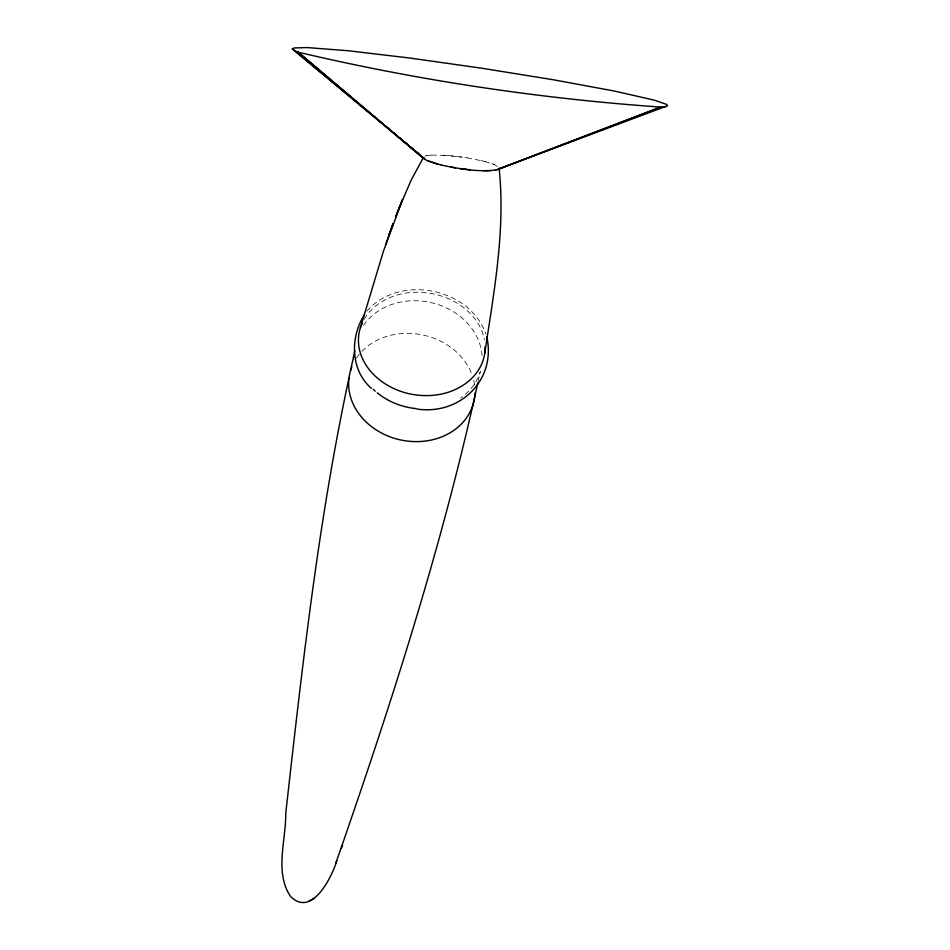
<?xml version="1.0" encoding="UTF-8"?>
<svg xmlns="http://www.w3.org/2000/svg" width="950" height="950" viewBox="0 0 950 950"><rect width="100%" height="100%" fill="white"/><g stroke="black" fill="none" stroke-linecap="round" stroke-linejoin="round"><path stroke-width="0.71" stroke-dasharray="4.75 3.56" d="M478.147 381.425L480.308 371.486A63.614 53.639 12.3 0 1 460.56 398.026M364.289 319.224C372.495 304.748 388.396 296.234 404.379 293.336A66.797 56.252 12.3 0 1 437.178 294.773C456.962 299.962 475.641 313.441 482.695 333.213A58.116 48.937 12.3 0 1 484.452 339.898M366.926 311.137C399.142 273.897 469.692 287.624 485.842 334.02M424.959 156.156L426.669 155.61M426.657 155.669L431.822 155.004M431.811 155.076L447.664 155.42L467.139 157.807M443.151 155.171L462.199 157.118M467.127 157.866L480.985 160.598M481.009 160.538L488.68 162.628M485.046 161.536L494.499 164.683L498.904 167.438M491.863 163.602L494.511 164.623M356.464 358.091A63.614 53.639 12.3 0 1 360.905 352.402M361.902 351.346A63.614 53.639 12.3 0 1 422.869 335.006A63.614 53.639 12.3 0 1 472.031 374.763M473.706 380.332A63.614 53.639 12.3 0 1 474.703 385.985M363.589 325.446A63.614 53.639 12.3 0 1 434.043 303.335A63.614 53.639 12.3 0 1 482.125 357.58"/><path stroke-width="1.43" d="M484.726 353.376C493.881 292.291 505.637 230.197 499.106 168.233M349.018 377.72C318.226 521.396 302.159 667.624 285.724 813.485C286.081 840.049 274.36 872.302 290.427 896.266C311.826 918.353 332.239 876.339 336.775 860.664M350.467 370.856L354.801 350.978M477.838 382.838C442.13 546.214 390.699 705.767 335.683 863.526M485.129 346.667A58.116 48.937 12.3 0 1 483.229 359.931C477.137 379.062 458.292 391.258 439.185 394.488A66.702 56.169 12.3 0 1 406.386 393.062C386.603 387.861 367.923 374.359 360.869 354.588A58.152 48.973 12.3 0 1 360.335 327.857L383.456 251.156L402.562 199.464L395.544 217.087L399.439 207.124M385.807 244.292L389.904 232.417M341.442 848.303L342.629 845.191M398.739 208.834L411.279 179.882L423.439 157.403L425.944 160.075L437.475 164.16M360.335 327.857L362.366 322.834M364.432 314.699C350.063 337.167 350.277 369.966 371.414 388.384M498.667 168.946L495.853 170.086M308.821 901.253L314.379 898.273M293.657 50.291L298.193 52.179L423.617 158.258L292.327 48.866L294.191 47.939L307.384 47.571L348.721 50.801L410.032 58.069L482.006 68.257L553.66 79.824L614.104 90.998L654.134 100.094L666.306 104.298L667.648 105.711L498.655 169.005L660.725 107.089L665.772 106.649M497.562 169.599L660.725 107.089C538.864 98.562 417.098 80.216 298.193 52.179L424.472 159.137M495.864 170.026C477.719 172.199 459.289 168.827 441.536 165.11M490.723 170.632L483.562 170.691M417.098 409.07C460.014 415.304 496.399 380.154 486.804 336.811M470.155 169.789L460.334 168.589M450.573 166.986L455.406 167.829M441.524 165.169L428.034 161.013M292.327 48.866L375.547 117.8M377.827 119.688L381.247 122.526M386.947 127.241L390.367 130.079M393.787 132.905L397.207 135.743M399.487 137.631L401.767 139.519M405.187 142.357L407.467 144.246M410.887 147.072L413.167 148.96M416.587 151.798L418.867 153.686M474.976 393.051A63.614 53.639 12.3 0 1 400.781 439.981A63.614 53.639 12.3 0 1 351.832 366.866M416.124 408.619A63.614 53.639 12.3 0 1 377.233 392.849M375.202 391.139A63.614 53.639 12.3 0 1 373.255 389.358M392.326 225.744L389.072 234.816L393.098 223.606L392.326 225.744"/></g></svg>
